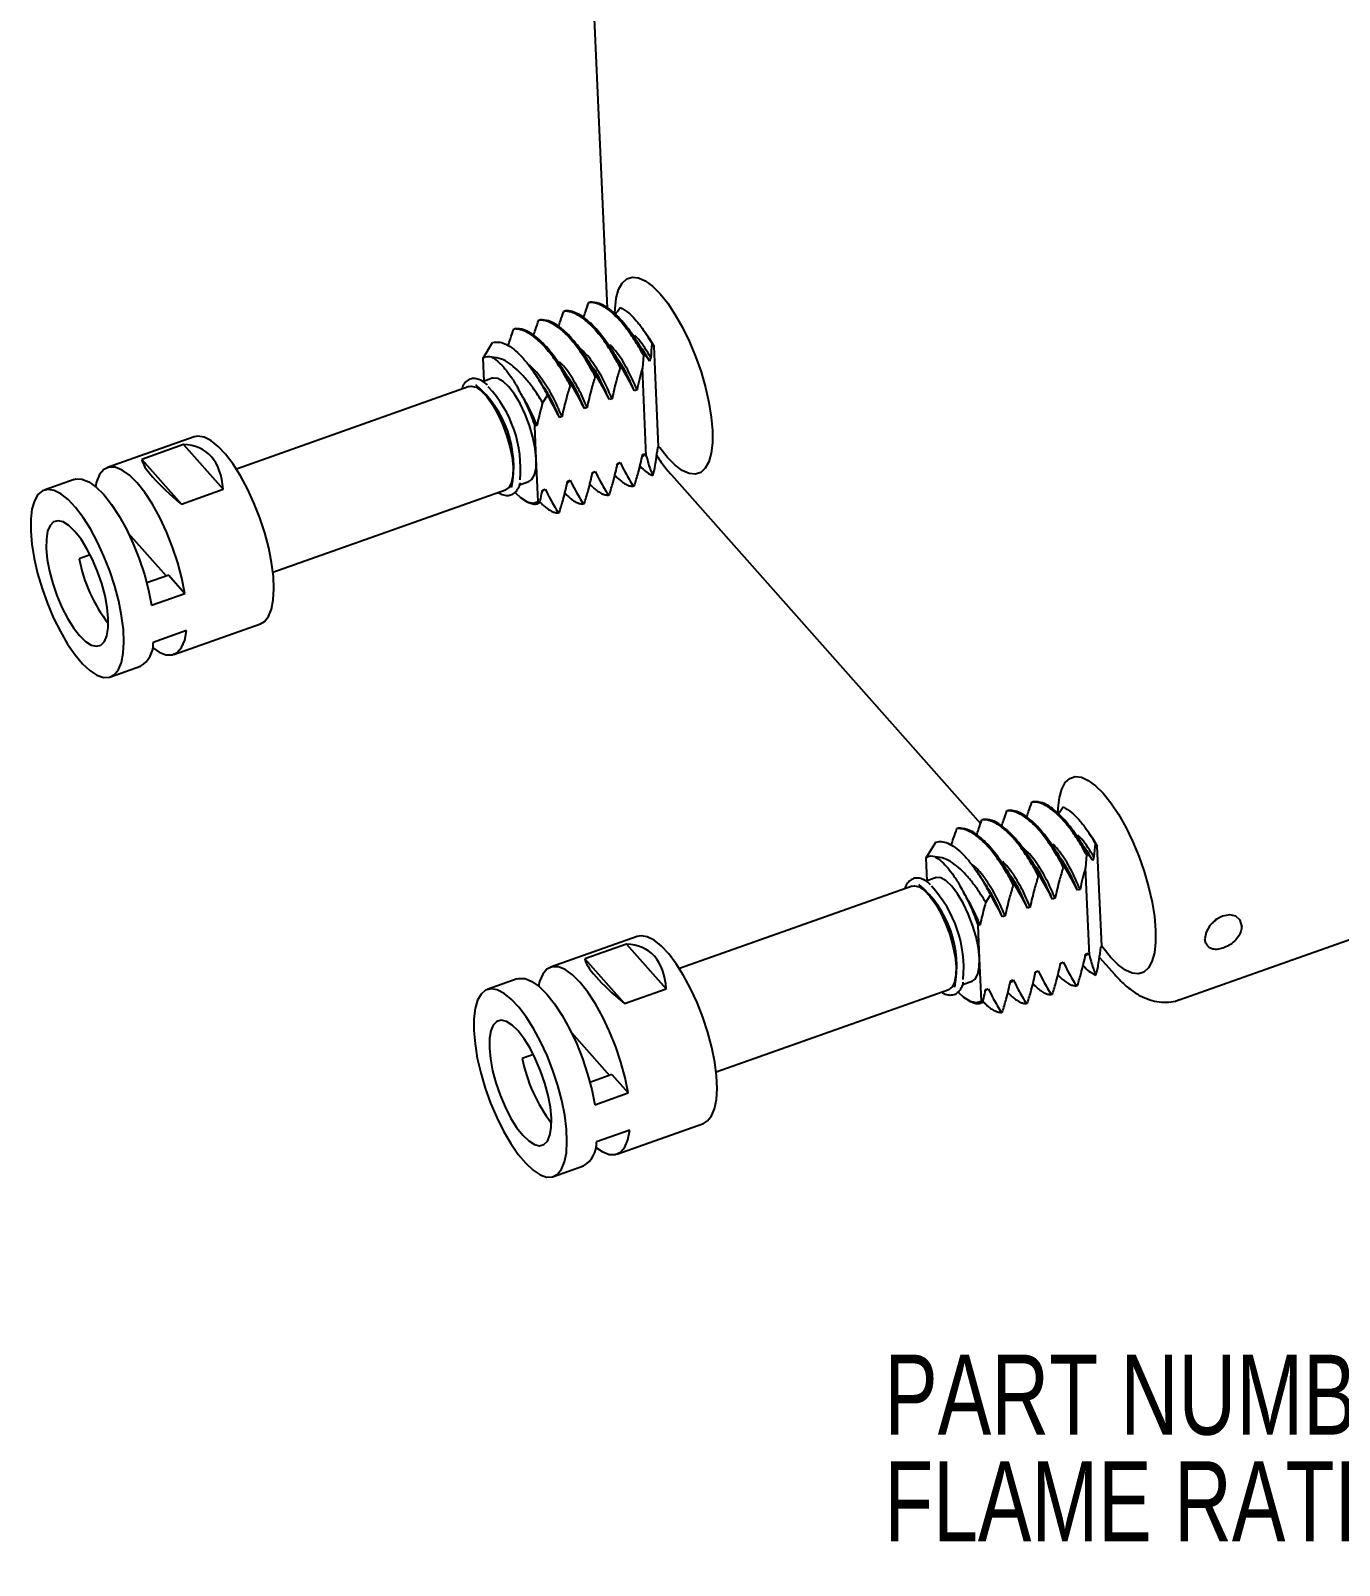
# Paper-space layout 'Layout1' of a CAD drawing. Extents: x 0.3 to 21.8, y 0.2 to 16.9.
# Drawn here: x 15.221 to 17.948, y 8.634 to 11.833 of the extents above; entities that cross this region are included whole.
import ezdxf

# ---------------------------------------------------------------- set-up
doc = ezdxf.new("R2010")
doc.units = 0
doc.header["$MEASUREMENT"] = 0
doc.linetypes.add('SLD-SOLID', pattern=[0])
doc.layers.get('0').update_dxf_attribs({"linetype": 'CONTINUOUS'})
doc.layers.add('SLD-0', color=7, linetype='SLD-SOLID')
doc.styles.add('SLDTEXTSTYLE1', font='TXT', dxfattribs={"width": 0.75})

# ---------------------------------------------------------------- blocks, each defined once
blk = doc.blocks.new('SW_NOTE_5')
at = {"layer": 'SLD-0', "color": 0, "char_height": 0.166667, "attachment_point": 1, "style": 'SLDTEXTSTYLE1'}
for s, insert in [('PART NUMBER: SK-12-02', (0, 0.2148)), ('FLAME RATING:  5VA per UL50/UL746C', (0, -0.0074))]:
    blk.add_mtext(s, dxfattribs=dict(at, insert=insert))

psp = doc.layouts.get("Layout1")

# ---------------------------------------------------------------- linework, layer by layer
at = {"color": 7, "linetype": 'SLD-SOLID'}
for p, q in [((16.3904, 11.965), (16.4221, 11.2547)), ((16.3836, 11.2664), (16.3863, 11.2673)), ((16.2794, 11.2295), (16.2821, 11.2304)), ((16.3315, 11.2479), (16.3342, 11.2489)), ((16.2273, 11.211), (16.23, 11.2119)), ((16.5085, 11.1931), (16.501, 11.2042)), ((16.1632, 11.1503), (16.1831, 11.1829)), ((16.5152, 11.181), (16.5199, 11.1746)), ((16.5292, 10.9657), (16.5199, 11.1746)), ((16.1654, 11.1023), (16.1632, 11.1503)), ((16.4973, 11.1566), (16.4953, 11.1296)), ((16.1826, 11.1084), (16.1627, 11.1013)), ((16.3995, 11.1132), (16.3969, 11.1123)), ((16.4516, 11.1317), (16.449, 11.1308)), ((16.5035, 10.9464), (16.4953, 11.1296)), ((16.134, 11.0912), (15.6491, 10.9193)), ((16.2973, 11.073), (16.2873, 11.0575)), ((16.3474, 11.0948), (16.3448, 11.0938)), ((16.4841, 11.0843), (16.4787, 11.0823)), ((16.3799, 11.0473), (16.3744, 11.0454)), ((16.432, 11.0658), (16.4265, 11.0639)), ((16.2757, 11.0104), (16.2713, 11.0088)), ((16.2743, 10.9404), (16.2713, 11.0088)), ((16.3278, 11.0289), (16.3223, 11.0269)), ((15.5611, 10.9862), (15.3805, 10.9222)), ((15.5389, 10.9701), (15.452, 10.9393)), ((15.5389, 10.9701), (15.6215, 10.877)), ((16.4956, 10.9493), (16.5011, 10.9512)), ((16.5011, 10.9512), (16.5035, 10.9464)), ((15.452, 10.9393), (15.5346, 10.8462)), ((16.2783, 10.8512), (16.2743, 10.9404)), ((16.3893, 10.9102), (16.3969, 10.9143)), ((16.3914, 10.9123), (16.3969, 10.9143)), ((16.4417, 10.9278), (16.449, 10.9327)), ((16.4435, 10.9308), (16.449, 10.9327)), ((16.5168, 10.9055), (16.521, 10.92)), ((15.311, 10.8976), (15.2485, 10.8754)), ((16.2393, 10.8862), (16.2589, 10.8932)), ((16.3393, 10.8939), (16.3448, 10.8958)), ((16.476, 10.8834), (16.4787, 10.8843)), ((16.5561, 10.9068), (17.2003, 10.1803)), ((15.5346, 10.8462), (15.6215, 10.877)), ((15.7254, 10.704), (16.2103, 10.8759)), ((16.2506, 10.8534), (16.2566, 10.85)), ((16.2783, 10.8512), (16.2811, 10.8489)), ((16.2854, 10.8723), (16.2927, 10.8773)), ((16.2872, 10.8754), (16.2927, 10.8773)), ((16.3718, 10.8464), (16.3744, 10.8474)), ((16.4239, 10.8649), (16.4266, 10.8658)), ((16.3197, 10.828), (16.3223, 10.8289)), ((15.424, 10.7857), (15.5032, 10.6963)), ((15.4288, 10.7803), (15.4269, 10.7796)), ((15.3446, 10.7403), (15.3214, 10.732)), ((15.5082, 10.6981), (15.4625, 10.6819)), ((15.5082, 10.6981), (15.542, 10.66)), ((15.4634, 10.6822), (15.4619, 10.6839)), ((15.4725, 10.6354), (15.542, 10.66)), ((15.5186, 10.5326), (15.6992, 10.5966)), ((15.5454, 10.5824), (15.476, 10.5577)), ((15.3866, 10.4858), (15.4491, 10.5079)), ((17.255, 10.2064), (17.2577, 10.2074)), ((17.3071, 10.2249), (17.3098, 10.2259)), ((17.2029, 10.188), (17.2056, 10.1889)), ((17.1508, 10.1695), (17.1534, 10.1704)), ((17.432, 10.1516), (17.4245, 10.1627)), ((17.0867, 10.1088), (17.1066, 10.1414)), ((17.4207, 10.1152), (17.4188, 10.0881)), ((17.4387, 10.1395), (17.4434, 10.1331)), ((17.4527, 9.9242), (17.4434, 10.1331)), ((17.0889, 10.0608), (17.0867, 10.1088)), ((17.3751, 10.0902), (17.3725, 10.0893)), ((17.427, 9.9049), (17.4188, 10.0881)), ((17.0575, 10.0497), (16.5726, 9.8778)), ((17.1061, 10.0669), (17.0862, 10.0598)), ((17.2709, 10.0533), (17.2682, 10.0523)), ((17.323, 10.0718), (17.3204, 10.0708)), ((17.2207, 10.0315), (17.2108, 10.016)), ((17.3555, 10.0243), (17.35, 10.0224)), ((17.4076, 10.0428), (17.4021, 10.0409)), ((17.2513, 9.9874), (17.2458, 9.9854)), ((17.3034, 10.0059), (17.2979, 10.0039)), ((17.1992, 9.9689), (17.1948, 9.9673)), ((17.1978, 9.8989), (17.1948, 9.9673)), ((17.6141, 9.8126), (18.0831, 9.9788)), ((16.4846, 9.9448), (16.304, 9.8807)), ((16.4624, 9.9286), (16.3755, 9.8978)), ((16.4624, 9.9286), (16.545, 9.8355)), ((16.3755, 9.8978), (16.4581, 9.8047)), ((17.2018, 9.8098), (17.1978, 9.8989)), ((17.3652, 9.8863), (17.3725, 9.8913)), ((17.367, 9.8893), (17.3725, 9.8913)), ((17.4191, 9.9078), (17.4246, 9.9097)), ((17.4246, 9.9097), (17.427, 9.9049)), ((17.4479, 9.9011), (17.4796, 9.8653)), ((16.2345, 9.8561), (16.1719, 9.8339)), ((17.3128, 9.8687), (17.3204, 9.8728)), ((17.3149, 9.8708), (17.3204, 9.8728)), ((17.4403, 9.8641), (17.4445, 9.8785)), ((16.4581, 9.8047), (16.545, 9.8355)), ((16.6489, 9.6626), (17.1338, 9.8344)), ((17.1627, 9.8447), (17.1824, 9.8517)), ((17.2089, 9.8308), (17.2161, 9.8358)), ((17.2107, 9.8339), (17.2161, 9.8358)), ((17.2628, 9.8524), (17.2683, 9.8543)), ((17.3474, 9.8234), (17.35, 9.8243)), ((17.3995, 9.8419), (17.4022, 9.8428)), ((17.1741, 9.8119), (17.1801, 9.8085)), ((17.2018, 9.8098), (17.2046, 9.8074)), ((17.2953, 9.8049), (17.2979, 9.8059)), ((17.2432, 9.7865), (17.2458, 9.7874)), ((16.3475, 9.7442), (16.4267, 9.6549)), ((16.3523, 9.7388), (16.3504, 9.7381)), ((16.2681, 9.6988), (16.2449, 9.6905)), ((16.3869, 9.6408), (16.3854, 9.6424)), ((16.4317, 9.6566), (16.386, 9.6404)), ((16.4317, 9.6566), (16.4655, 9.6185)), ((16.396, 9.5939), (16.4655, 9.6185)), ((16.4689, 9.5409), (16.3995, 9.5162)), ((16.4421, 9.4911), (16.6227, 9.5551)), ((16.3101, 9.4443), (16.3726, 9.4665))]:
    psp.add_line(p, q, dxfattribs=at)
at = {"color": 7, "linetype": 'SLD-SOLID', "flags": 128}
for points in [[(16.438, 11.2428), (16.4383, 11.2537), (16.4408, 11.2756), (16.4458, 11.2935), (16.4531, 11.307), (16.4626, 11.3157), (16.4739, 11.3194), (16.4869, 11.3181), (16.5012, 11.3117), (16.5164, 11.3005), (16.5322, 11.2847), (16.5482, 11.2647), (16.5639, 11.2409), (16.5791, 11.2141), (16.5933, 11.1847), (16.6062, 11.1536), (16.6175, 11.1216), (16.6269, 11.0893), (16.6341, 11.0577), (16.639, 11.0274), (16.6414, 10.9993), (16.6413, 10.974), (16.6388, 10.9521), (16.6338, 10.9343), (16.6265, 10.9208), (16.617, 10.9121), (16.6057, 10.9084), (16.5927, 10.9097), (16.5785, 10.916), (16.5633, 10.9272), (16.5475, 10.9431), (16.5315, 10.9631), (16.5292, 10.9662)], [(16.5085, 11.1931), (16.5135, 11.1854), (16.5199, 11.1746)], [(16.2743, 10.9404), (16.2721, 10.9619), (16.2673, 10.9854), (16.2602, 11.0097), (16.251, 11.0335), (16.2404, 11.0557), (16.2288, 11.0751), (16.2168, 11.0908), (16.2049, 11.102), (16.1939, 11.1081), (16.1842, 11.1089), (16.1826, 11.1084)], [(16.134, 11.0912), (16.1388, 11.092), (16.1486, 11.0896), (16.1595, 11.0822), (16.171, 11.0702), (16.1826, 11.0542), (16.1937, 11.0348), (16.2038, 11.0131), (16.2124, 10.99), (16.2191, 10.9665), (16.2236, 10.9439), (16.2257, 10.9231)], [(15.6992, 10.5966), (15.7076, 10.6015), (15.716, 10.6119), (15.7223, 10.6269), (15.7261, 10.6462), (15.7274, 10.6693), (15.7263, 10.6955), (15.7226, 10.7243), (15.7165, 10.7547), (15.7082, 10.7861), (15.6979, 10.8177), (15.6859, 10.8486), (15.6724, 10.8779), (15.6578, 10.9051), (15.6424, 10.9293), (15.6268, 10.9499), (15.6113, 10.9665), (15.5962, 10.9785), (15.582, 10.9856), (15.5691, 10.9877), (15.5611, 10.9862)], [(15.542, 10.66), (15.5357, 10.6914), (15.5271, 10.7239), (15.5163, 10.7564), (15.5036, 10.7882), (15.4895, 10.8182), (15.4743, 10.8458), (15.4584, 10.8701), (15.4422, 10.8904), (15.4263, 10.9063), (15.411, 10.9172), (15.3967, 10.9229), (15.3839, 10.9232), (15.373, 10.918), (15.3641, 10.9077), (15.3576, 10.8923), (15.3553, 10.8829)], [(16.2257, 10.9231), (16.2253, 10.9052), (16.2225, 10.8909), (16.2172, 10.8809), (16.2103, 10.8759)], [(16.2589, 10.8932), (16.2652, 10.8974), (16.2708, 10.9073), (16.2739, 10.9219), (16.2743, 10.9404)], [(15.311, 10.8976), (15.3145, 10.8985), (15.3273, 10.8982), (15.3415, 10.8926), (15.3568, 10.8816), (15.3728, 10.8658), (15.3889, 10.8454), (15.4048, 10.8212), (15.42, 10.7936), (15.4342, 10.7635), (15.4468, 10.7318), (15.4576, 10.6993), (15.4662, 10.6668), (15.4725, 10.6354)], [(15.2206, 10.7899), (15.223, 10.7624), (15.2279, 10.7327), (15.235, 10.7016), (15.2444, 10.6701), (15.2556, 10.6388), (15.2684, 10.6085), (15.2825, 10.5802), (15.2975, 10.5544), (15.3131, 10.5319), (15.3287, 10.5133), (15.3441, 10.499), (15.3587, 10.4894), (15.3723, 10.4847), (15.3845, 10.4851), (15.3949, 10.4906), (15.4034, 10.501), (15.4096, 10.5161), (15.4134, 10.5354), (15.4148, 10.5585), (15.4136, 10.5847), (15.4099, 10.6134), (15.4039, 10.6439), (15.3956, 10.6753), (15.3853, 10.7068), (15.3732, 10.7377), (15.3597, 10.7671), (15.3451, 10.7943), (15.3298, 10.8185), (15.3141, 10.8391), (15.2986, 10.8556), (15.2835, 10.8676), (15.2694, 10.8748), (15.2564, 10.8769), (15.2451, 10.8739), (15.2356, 10.866), (15.2283, 10.8532), (15.2232, 10.8359), (15.2206, 10.8147), (15.2206, 10.7899)], [(16.2307, 10.8695), (16.2411, 10.8599), (16.255, 10.8511), (16.2676, 10.8482), (16.2783, 10.8512)], [(15.2529, 10.7535), (15.2551, 10.7309), (15.2597, 10.7063), (15.2665, 10.6808), (15.2752, 10.6553), (15.2856, 10.6307), (15.2973, 10.6081), (15.3097, 10.5882), (15.3224, 10.5719), (15.3349, 10.5598), (15.3467, 10.5523), (15.3575, 10.5497), (15.3667, 10.5522), (15.374, 10.5596), (15.3791, 10.5716), (15.3819, 10.5879), (15.3822, 10.6077), (15.38, 10.6303), (15.3754, 10.6548), (15.3686, 10.6804), (15.3598, 10.7059), (15.3494, 10.7305), (15.3378, 10.7531), (15.3254, 10.773), (15.3127, 10.7893), (15.3001, 10.8014), (15.2883, 10.8089), (15.2776, 10.8115), (15.2684, 10.809), (15.2611, 10.8016), (15.2559, 10.7895), (15.2532, 10.7733), (15.2529, 10.7535)], [(15.4743, 10.5472), (15.4881, 10.5376), (15.5023, 10.5319), (15.5151, 10.5316), (15.5261, 10.5367), (15.535, 10.5471), (15.5415, 10.5625), (15.5454, 10.5824)], [(17.3614, 10.2013), (17.3618, 10.2123), (17.3643, 10.2341), (17.3693, 10.252), (17.3766, 10.2655), (17.3861, 10.2742), (17.3974, 10.2779), (17.4104, 10.2766), (17.4246, 10.2702), (17.4399, 10.259), (17.4557, 10.2432), (17.4717, 10.2232), (17.4874, 10.1994), (17.5026, 10.1726), (17.5168, 10.1432), (17.5297, 10.1122), (17.541, 10.0801), (17.5503, 10.0479), (17.5576, 10.0162), (17.5624, 9.986), (17.5649, 9.9578), (17.5648, 9.9325), (17.5623, 9.9107), (17.5573, 9.8928), (17.55, 9.8793), (17.5405, 9.8706), (17.5292, 9.8669), (17.5162, 9.8682), (17.502, 9.8745), (17.4867, 9.8858), (17.4709, 9.9016), (17.455, 9.9216), (17.4527, 9.9247)], [(17.432, 10.1516), (17.437, 10.1439), (17.4434, 10.1331)], [(17.0575, 10.0497), (17.0622, 10.0505), (17.0721, 10.0481), (17.083, 10.0407), (17.0945, 10.0287), (17.1061, 10.0127), (17.1172, 9.9933), (17.1272, 9.9716), (17.1358, 9.9485), (17.1426, 9.925), (17.1471, 9.9024), (17.1492, 9.8816)], [(17.1978, 9.8989), (17.1956, 9.9204), (17.1908, 9.9439), (17.1836, 9.9682), (17.1745, 9.992), (17.1639, 10.0142), (17.1523, 10.0337), (17.1402, 10.0494), (17.1284, 10.0605), (17.1174, 10.0666), (17.1077, 10.0674), (17.1061, 10.0669)], [(17.7443, 9.9667), (17.7408, 9.9787), (17.732, 9.9868), (17.7193, 9.9899), (17.7045, 9.9873), (17.69, 9.9795), (17.6779, 9.9677), (17.6702, 9.9537), (17.6678, 9.9396)], [(16.6227, 9.5551), (16.6311, 9.56), (16.6395, 9.5704), (16.6457, 9.5854), (16.6496, 9.6047), (16.6509, 9.6278), (16.6497, 9.6541), (16.6461, 9.6828), (16.64, 9.7132), (16.6317, 9.7447), (16.6214, 9.7762), (16.6094, 9.8071), (16.5958, 9.8365), (16.5812, 9.8636), (16.5659, 9.8878), (16.5503, 9.9084), (16.5348, 9.925), (16.5197, 9.937), (16.5055, 9.9441), (16.4926, 9.9462), (16.4846, 9.9448)], [(17.1824, 9.8517), (17.1887, 9.8559), (17.1943, 9.8658), (17.1974, 9.8804), (17.1978, 9.8989)], [(16.2345, 9.8561), (16.238, 9.857), (16.2507, 9.8568), (16.265, 9.8511), (16.2803, 9.8402), (16.2962, 9.8243), (16.3124, 9.804), (16.3283, 9.7797), (16.3435, 9.7521), (16.3577, 9.7221), (16.3703, 9.6903), (16.3811, 9.6578), (16.3897, 9.6253), (16.396, 9.5939)], [(16.4655, 9.6185), (16.4592, 9.65), (16.4505, 9.6824), (16.4398, 9.7149), (16.4271, 9.7467), (16.413, 9.7767), (16.3978, 9.8043), (16.3819, 9.8286), (16.3657, 9.8489), (16.3498, 9.8648), (16.3345, 9.8757), (16.3202, 9.8814), (16.3074, 9.8817), (16.2965, 9.8766), (16.2876, 9.8662), (16.2811, 9.8508), (16.2788, 9.8414)], [(17.1492, 9.8816), (17.1488, 9.8637), (17.1459, 9.8494), (17.1407, 9.8395), (17.1338, 9.8344)], [(16.144, 9.7485), (16.1465, 9.7209), (16.1513, 9.6912), (16.1585, 9.6602), (16.1679, 9.6286), (16.1791, 9.5973), (16.1919, 9.567), (16.206, 9.5387), (16.221, 9.5129), (16.2366, 9.4904), (16.2522, 9.4718), (16.2675, 9.4575), (16.2822, 9.4479), (16.2958, 9.4432), (16.308, 9.4436), (16.3184, 9.4491), (16.3269, 9.4595), (16.3331, 9.4746), (16.3369, 9.4939), (16.3382, 9.517), (16.3371, 9.5432), (16.3334, 9.5719), (16.3274, 9.6024), (16.3191, 9.6338), (16.3088, 9.6654), (16.2967, 9.6962), (16.2832, 9.7256), (16.2686, 9.7528), (16.2533, 9.777), (16.2376, 9.7976), (16.2221, 9.8141), (16.207, 9.8261), (16.1929, 9.8333), (16.1799, 9.8354), (16.1686, 9.8324), (16.1591, 9.8245), (16.1518, 9.8117), (16.1467, 9.7945), (16.1441, 9.7732), (16.144, 9.7485)], [(17.1542, 9.828), (17.1646, 9.8184), (17.1785, 9.8096), (17.1911, 9.8067), (17.2018, 9.8098)], [(16.1764, 9.712), (16.1786, 9.6894), (16.1831, 9.6649), (16.19, 9.6393), (16.1987, 9.6138), (16.2091, 9.5892), (16.2208, 9.5666), (16.2332, 9.5467), (16.2459, 9.5304), (16.2584, 9.5183), (16.2702, 9.5108), (16.281, 9.5082), (16.2902, 9.5107), (16.2975, 9.5181), (16.3026, 9.5301), (16.3054, 9.5464), (16.3056, 9.5662), (16.3035, 9.5888), (16.2989, 9.6133), (16.2921, 9.6389), (16.2833, 9.6644), (16.2729, 9.689), (16.2613, 9.7116), (16.2489, 9.7315), (16.2361, 9.7478), (16.2236, 9.7599), (16.2118, 9.7674), (16.2011, 9.77), (16.1919, 9.7675), (16.1846, 9.7601), (16.1794, 9.748), (16.1767, 9.7318), (16.1764, 9.712)], [(16.3978, 9.5057), (16.4116, 9.4961), (16.4258, 9.4904), (16.4386, 9.4901), (16.4496, 9.4952), (16.4585, 9.5056), (16.465, 9.521), (16.4689, 9.5409)]]:
    psp.add_lwpolyline(points, dxfattribs=at)
at = {"color": 7, "linetype": 'SLD-SOLID'}
for centre, radius, start, end in [((16.1746, 11.131), 0.0224, 71.0757, 120.3583), ((16.0038, 10.9243), 0.2233, 348.7186, 49.7583), ((15.9908, 10.9199), 0.2507, 354.6514, 42.9773), ((15.6435, 10.7962), 0.3285, 191.2637, 217.3186), ((15.4217, 10.5549), 0.0544, 300.3014, 3.0125), ((17.098, 10.0895), 0.0224, 71.0757, 120.3583), ((16.9272, 9.8828), 0.2233, 348.7186, 49.7583), ((16.9143, 9.8785), 0.2507, 354.6514, 42.9773), ((16.567, 9.7547), 0.3285, 191.2637, 217.3186), ((16.3452, 9.5134), 0.0544, 300.3014, 3.0125)]:
    psp.add_arc(centre, radius, start, end, dxfattribs=at)
for centre, major_axis, ratio, start_param, end_param in [((16.5474, 11.1165), (0.0584, 0.2266), 0.251642, 1.441045, 1.458134), ((15.4217, 10.7175), (0.1614, 0.2397), 0.493645, 5.716447, 6.596399), ((15.6649, 10.8037), (0.2116, -0.1425), 0.172102, 3.289586, 4.169537), ((17.4708, 10.0751), (0.0584, 0.2266), 0.251642, 1.441045, 1.458134), ((16.3452, 9.676), (0.1614, 0.2397), 0.493645, 5.716447, 6.596399), ((16.5884, 9.7623), (0.2116, -0.1425), 0.172102, 3.289586, 4.169537)]:
    psp.add_ellipse(centre, major_axis=major_axis, ratio=ratio, start_param=start_param, end_param=end_param, dxfattribs=at)
for points, knots in [([(16.3726, 11.234), (16.3739, 11.2381), (16.3775, 11.2489), (16.3813, 11.2597), (16.3836, 11.2664)], [0, 0, 0, 0, 0.382582, 1, 1, 1, 1]), ([(16.4973, 11.1566), (16.4942, 11.1622), (16.4881, 11.1734), (16.4785, 11.189), (16.4699, 11.2017), (16.4622, 11.2122), (16.4551, 11.2211), (16.4473, 11.2302), (16.4397, 11.2381), (16.4325, 11.2449), (16.4255, 11.2506), (16.4179, 11.2561), (16.409, 11.2612), (16.4003, 11.2647), (16.3915, 11.2667), (16.3864, 11.2665), (16.3836, 11.2664)], [0, 0, 0, 0, 0.083965, 0.167932, 0.2519, 0.304081, 0.362747, 0.427897, 0.49953, 0.55154, 0.610356, 0.675977, 0.748401, 0.842449, 0.915743, 1, 1, 1, 1]), ([(16.4984, 11.1605), (16.4927, 11.1704), (16.4814, 11.1903), (16.4596, 11.221), (16.4337, 11.2491), (16.407, 11.2663), (16.3925, 11.267), (16.3863, 11.2673)], [0, 0, 0, 0, 0.155362, 0.310484, 0.557514, 0.809008, 1, 1, 1, 1]), ([(16.3995, 11.1132), (16.3925, 11.1262), (16.3765, 11.1556), (16.3487, 11.1927), (16.3221, 11.2175), (16.2995, 11.2297), (16.2879, 11.2302), (16.2821, 11.2304)], [0, 0, 0, 0, 0.187467, 0.426584, 0.661654, 0.830978, 1, 1, 1, 1]), ([(16.3208, 11.2166), (16.322, 11.2204), (16.3255, 11.2308), (16.3292, 11.2413), (16.3315, 11.2479)], [0, 0, 0, 0, 0.362205, 1, 1, 1, 1]), ([(16.449, 11.1308), (16.448, 11.1328), (16.4451, 11.1384), (16.4393, 11.149), (16.4307, 11.1638), (16.4182, 11.183), (16.4039, 11.202), (16.3914, 11.2159), (16.3822, 11.2247), (16.375, 11.2309), (16.3671, 11.2368), (16.3578, 11.2423), (16.3485, 11.2462), (16.3404, 11.2479), (16.3351, 11.2482), (16.3325, 11.248), (16.3315, 11.2479)], [0, 0, 0, 0, 0.028112, 0.079436, 0.153963, 0.251678, 0.388833, 0.499906, 0.552206, 0.611042, 0.676415, 0.748322, 0.846043, 0.920572, 0.971895, 1, 1, 1, 1]), ([(16.4516, 11.1317), (16.4507, 11.1335), (16.4411, 11.1522), (16.4211, 11.1852), (16.3912, 11.2217), (16.3619, 11.2446), (16.3434, 11.2496), (16.3348, 11.2489), (16.3342, 11.2489)], [0, 0, 0, 0, 0.025219, 0.265807, 0.5028, 0.739997, 0.980543, 1, 1, 1, 1]), ([(16.4389, 11.2414), (16.4403, 11.2436), (16.4435, 11.2486), (16.447, 11.2535), (16.4489, 11.2563)], [0, 0, 0, 0, 0.437405, 1, 1, 1, 1]), ([(16.4489, 11.2563), (16.4546, 11.2529), (16.4647, 11.247), (16.4802, 11.2316), (16.497, 11.2113), (16.5084, 11.1923), (16.5152, 11.181)], [0, 0, 0, 0, 0.265283, 0.473477, 0.687869, 1, 1, 1, 1]), ([(16.2155, 11.1765), (16.2171, 11.1813), (16.2209, 11.1928), (16.225, 11.2043), (16.2273, 11.211)], [0, 0, 0, 0, 0.419852, 1, 1, 1, 1]), ([(16.3448, 11.0938), (16.3437, 11.0958), (16.3409, 11.1014), (16.3351, 11.112), (16.3264, 11.1269), (16.314, 11.146), (16.2997, 11.1651), (16.2872, 11.179), (16.278, 11.1878), (16.2708, 11.194), (16.2628, 11.1998), (16.2535, 11.2054), (16.2442, 11.2092), (16.2362, 11.211), (16.2309, 11.2113), (16.2282, 11.2111), (16.2273, 11.211)], [0, 0, 0, 0, 0.0281116, 0.0794363, 0.1539634, 0.2516776, 0.3888329, 0.4999058, 0.5522056, 0.6110423, 0.6764149, 0.7483224, 0.8460428, 0.9205719, 0.9718945, 1, 1, 1, 1]), ([(16.3474, 11.0948), (16.3409, 11.1069), (16.3278, 11.131), (16.3037, 11.1652), (16.2766, 11.1943), (16.2503, 11.211), (16.236, 11.2116), (16.23, 11.2119)], [0, 0, 0, 0, 0.174803, 0.349793, 0.584727, 0.824091, 1, 1, 1, 1]), ([(16.2684, 11.1971), (16.2697, 11.2012), (16.2733, 11.212), (16.2771, 11.2228), (16.2794, 11.2295)], [0, 0, 0, 0, 0.38125, 1, 1, 1, 1]), ([(16.3969, 11.1123), (16.3958, 11.1143), (16.393, 11.1199), (16.3872, 11.1305), (16.3785, 11.1453), (16.3661, 11.1645), (16.3518, 11.1836), (16.3393, 11.1974), (16.3301, 11.2063), (16.3229, 11.2125), (16.3149, 11.2183), (16.3056, 11.2238), (16.2963, 11.2277), (16.2883, 11.2294), (16.283, 11.2297), (16.2803, 11.2295), (16.2794, 11.2295)], [0, 0, 0, 0, 0.0281116, 0.0794363, 0.1539634, 0.2516776, 0.3888329, 0.4999058, 0.5522056, 0.6110423, 0.6764149, 0.7483224, 0.8460428, 0.9205719, 0.9718945, 1, 1, 1, 1]), ([(16.1831, 11.1829), (16.188, 11.1836), (16.1969, 11.185), (16.2121, 11.1794), (16.2271, 11.1697), (16.2427, 11.1552), (16.2584, 11.1367), (16.2742, 11.1143), (16.2872, 11.0926), (16.2946, 11.0781), (16.2973, 11.073)], [0, 0, 0, 0, 0.155785, 0.281702, 0.411261, 0.53733, 0.666943, 0.795094, 0.926882, 1, 1, 1, 1]), ([(16.432, 11.0658), (16.427, 11.0775), (16.417, 11.1011), (16.3974, 11.1341), (16.3781, 11.1603), (16.3657, 11.1704), (16.3607, 11.1744)], [0, 0, 0, 0, 0.2563814, 0.5183437, 0.8056495, 1, 1, 1, 1]), ([(16.4433, 11.1506), (16.4431, 11.1509), (16.4425, 11.1516), (16.4388, 11.157), (16.4325, 11.1662), (16.4267, 11.1749), (16.4235, 11.1797)], [0, 0, 0, 0, 0.200605, 0.421975, 0.682197, 1, 1, 1, 1]), ([(16.4841, 11.0843), (16.4777, 11.0989), (16.4656, 11.1266), (16.4454, 11.1592), (16.4329, 11.173), (16.4279, 11.1785)], [0, 0, 0, 0, 0.401979, 0.761573, 1, 1, 1, 1]), ([(16.4896, 11.1775), (16.4871, 11.1812), (16.4819, 11.1889), (16.4784, 11.194), (16.4766, 11.1966)], [0, 0, 0, 0, 0.480932, 1, 1, 1, 1]), ([(16.5127, 11.152), (16.5045, 11.1656), (16.4936, 11.1836), (16.4822, 11.1948), (16.4795, 11.1975)], [0, 0, 0, 0, 0.759038, 1, 1, 1, 1]), ([(16.5104, 11.1443), (16.5059, 11.1522), (16.4992, 11.1641), (16.4919, 11.1738), (16.4895, 11.177)], [0, 0, 0, 0, 0.668896, 1, 1, 1, 1]), ([(16.5152, 11.181), (16.5152, 11.1807), (16.5143, 11.171), (16.5135, 11.1614), (16.5127, 11.152)], [0, 0, 0, 0, 0.029856, 1, 1, 1, 1]), ([(16.1818, 11.1522), (16.1827, 11.1517), (16.1873, 11.1491), (16.1962, 11.1422), (16.2086, 11.1292), (16.2213, 11.1125), (16.2323, 11.0948), (16.2388, 11.0821), (16.2414, 11.077)], [0, 0, 0, 0, 0.043941, 0.245099, 0.452121, 0.652824, 0.860296, 1, 1, 1, 1]), ([(16.2873, 11.0575), (16.2808, 11.068), (16.2693, 11.0866), (16.2512, 11.1093), (16.2346, 11.1266), (16.218, 11.1402), (16.1999, 11.1505), (16.1884, 11.1516), (16.1818, 11.1522)], [0, 0, 0, 0, 0.19381, 0.342495, 0.495524, 0.643696, 0.796587, 1, 1, 1, 1]), ([(16.3278, 11.0289), (16.3213, 11.0439), (16.309, 11.0722), (16.2862, 11.107), (16.2693, 11.1285), (16.2603, 11.1347), (16.2586, 11.1359)], [0, 0, 0, 0, 0.338977, 0.635979, 0.92824, 1, 1, 1, 1]), ([(16.3391, 11.1136), (16.3388, 11.114), (16.3383, 11.1146), (16.3345, 11.12), (16.3283, 11.1293), (16.3225, 11.138), (16.3192, 11.1427)], [0, 0, 0, 0, 0.200605, 0.421975, 0.682197, 1, 1, 1, 1]), ([(16.3799, 11.0473), (16.3773, 11.0537), (16.3693, 11.073), (16.353, 11.1036), (16.3356, 11.1299), (16.3254, 11.1399), (16.3227, 11.1426)], [0, 0, 0, 0, 0.170477, 0.51912, 0.872472, 1, 1, 1, 1]), ([(16.3912, 11.1321), (16.3909, 11.1324), (16.3904, 11.1331), (16.3867, 11.1385), (16.3804, 11.1478), (16.3746, 11.1564), (16.3713, 11.1612)], [0, 0, 0, 0, 0.2006047, 0.4219749, 0.6821973, 1, 1, 1, 1]), ([(16.4787, 11.0823), (16.4723, 11.0972), (16.4619, 11.1218), (16.4485, 11.1419), (16.4432, 11.1497)], [0, 0, 0, 0, 0.608082, 1, 1, 1, 1]), ([(16.5104, 11.1443), (16.5094, 11.1457), (16.5072, 11.1486), (16.5032, 11.154), (16.5002, 11.1579), (16.4984, 11.1605)], [0, 0, 0, 0, 0.265832, 0.531664, 1, 1, 1, 1]), ([(16.5127, 11.152), (16.5124, 11.1511), (16.5119, 11.1494), (16.5112, 11.1468), (16.5107, 11.1451), (16.5104, 11.1443)], [0, 0, 0, 0, 0.348427, 0.674187, 1, 1, 1, 1]), ([(16.1723, 11.094), (16.1706, 11.0957), (16.1647, 11.1014), (16.1554, 11.1062), (16.1443, 11.1087), (16.1339, 11.1065), (16.1258, 11.0999), (16.1209, 11.0929), (16.1195, 11.0873), (16.1191, 11.0859)], [0, 0, 0, 0, 0.0836762, 0.2853384, 0.4519356, 0.6091687, 0.7743275, 0.9410591, 1, 1, 1, 1]), ([(16.2869, 11.0952), (16.2868, 11.0954), (16.2864, 11.0959), (16.2829, 11.1009), (16.277, 11.1097), (16.2715, 11.1178), (16.2684, 11.1224)], [0, 0, 0, 0, 0.194747, 0.416733, 0.678398, 1, 1, 1, 1]), ([(16.3744, 11.0454), (16.3718, 11.0517), (16.3638, 11.0709), (16.3518, 11.0949), (16.3418, 11.1087), (16.3391, 11.1125)], [0, 0, 0, 0, 0.2625, 0.799343, 1, 1, 1, 1]), ([(16.3969, 11.1123), (16.3942, 11.1034), (16.3896, 11.0881), (16.3839, 11.0664), (16.3813, 11.0537), (16.3799, 11.0473)], [0, 0, 0, 0, 0.409698, 0.704641, 1, 1, 1, 1]), ([(16.4265, 11.0639), (16.4215, 11.0754), (16.4114, 11.0987), (16.3988, 11.122), (16.3918, 11.1311), (16.3916, 11.1314)], [0, 0, 0, 0, 0.485241, 0.981044, 1, 1, 1, 1]), ([(16.4265, 11.0639), (16.4232, 11.0706), (16.4172, 11.0824), (16.4081, 11.0988), (16.4024, 11.1084), (16.3995, 11.1132)], [0, 0, 0, 0, 0.400591, 0.700255, 1, 1, 1, 1]), ([(16.449, 11.1308), (16.4463, 11.1219), (16.4418, 11.1066), (16.4361, 11.0849), (16.4334, 11.0722), (16.432, 11.0658)], [0, 0, 0, 0, 0.409698, 0.704641, 1, 1, 1, 1]), ([(16.4787, 11.0823), (16.4753, 11.0891), (16.4694, 11.1009), (16.4602, 11.1172), (16.4545, 11.1269), (16.4516, 11.1317)], [0, 0, 0, 0, 0.4005913, 0.700255, 1, 1, 1, 1]), ([(16.4953, 11.1296), (16.4932, 11.122), (16.4889, 11.1069), (16.4857, 11.0918), (16.4841, 11.0843)], [0, 0, 0, 0, 0.4995695, 1, 1, 1, 1]), ([(16.2757, 11.0104), (16.2707, 11.0222), (16.2607, 11.0459), (16.2479, 11.0666), (16.2414, 11.077)], [0, 0, 0, 0, 0.4946112, 1, 1, 1, 1]), ([(16.2414, 11.077), (16.2433, 11.0737), (16.2486, 11.064), (16.2594, 11.0418), (16.2667, 11.0215), (16.2713, 11.0088)], [0, 0, 0, 0, 0.16258, 0.473734, 1, 1, 1, 1]), ([(16.3223, 11.0269), (16.3158, 11.0422), (16.3054, 11.0667), (16.292, 11.0867), (16.2869, 11.0943)], [0, 0, 0, 0, 0.621219, 1, 1, 1, 1]), ([(16.3223, 11.0269), (16.3189, 11.0337), (16.313, 11.0455), (16.3045, 11.0607), (16.2994, 11.0693), (16.2973, 11.073)], [0, 0, 0, 0, 0.430077, 0.751797, 1, 1, 1, 1]), ([(16.3448, 11.0938), (16.3421, 11.0849), (16.3375, 11.0696), (16.3318, 11.048), (16.3291, 11.0352), (16.3278, 11.0289)], [0, 0, 0, 0, 0.409698, 0.704641, 1, 1, 1, 1]), ([(16.3744, 11.0454), (16.371, 11.0521), (16.3651, 11.0639), (16.356, 11.0803), (16.3503, 11.0899), (16.3474, 11.0948)], [0, 0, 0, 0, 0.400591, 0.700255, 1, 1, 1, 1]), ([(16.2873, 11.0575), (16.2865, 11.0546), (16.2839, 11.0452), (16.2797, 11.0295), (16.277, 11.0168), (16.2757, 11.0104)], [0, 0, 0, 0, 0.1865969, 0.5930121, 1, 1, 1, 1]), ([(16.4787, 10.8843), (16.4813, 10.8932), (16.4859, 10.9085), (16.4916, 10.9302), (16.4943, 10.9429), (16.4956, 10.9493)], [0, 0, 0, 0, 0.409698, 0.704641, 1, 1, 1, 1]), ([(16.4937, 10.9466), (16.4948, 10.9466), (16.4978, 10.9465), (16.4998, 10.9494), (16.5011, 10.9512)], [0, 0, 0, 0, 0.352172, 1, 1, 1, 1]), ([(16.5035, 10.9464), (16.5049, 10.9409), (16.5078, 10.9304), (16.5123, 10.917), (16.5154, 10.9092), (16.5168, 10.9055)], [0, 0, 0, 0, 0.362968, 0.704708, 1, 1, 1, 1]), ([(16.521, 10.92), (16.5211, 10.9209), (16.522, 10.927), (16.5242, 10.9415), (16.5263, 10.9552), (16.5275, 10.9637)], [0, 0, 0, 0, 0.061663, 0.417412, 1, 1, 1, 1]), ([(16.5251, 10.9476), (16.5258, 10.9465), (16.5325, 10.9359), (16.5428, 10.9223), (16.5527, 10.9108), (16.5561, 10.9068)], [0, 0, 0, 0, 0.0714813, 0.680233, 1, 1, 1, 1]), ([(16.5275, 10.9637), (16.5277, 10.9639), (16.528, 10.9642), (16.5284, 10.9647), (16.5288, 10.9652), (16.5291, 10.9655), (16.5292, 10.9657)], [0, 0, 0, 0, 0.262517, 0.525035, 0.762514, 1, 1, 1, 1]), ([(16.3744, 10.8474), (16.3771, 10.8563), (16.3817, 10.8716), (16.3874, 10.8932), (16.3901, 10.906), (16.3914, 10.9123)], [0, 0, 0, 0, 0.409698, 0.704641, 1, 1, 1, 1]), ([(16.3969, 10.9143), (16.4003, 10.9075), (16.4062, 10.8957), (16.4154, 10.8794), (16.4211, 10.8697), (16.4239, 10.8649)], [0, 0, 0, 0, 0.400591, 0.700255, 1, 1, 1, 1]), ([(16.4266, 10.8658), (16.4292, 10.8747), (16.4338, 10.89), (16.4395, 10.9117), (16.4422, 10.9244), (16.4435, 10.9308)], [0, 0, 0, 0, 0.409698, 0.704641, 1, 1, 1, 1]), ([(16.449, 10.9327), (16.4524, 10.926), (16.4583, 10.9142), (16.4675, 10.8978), (16.4732, 10.8882), (16.476, 10.8834)], [0, 0, 0, 0, 0.400591, 0.700255, 1, 1, 1, 1]), ([(16.4902, 10.9256), (16.4914, 10.9244), (16.4966, 10.9184), (16.5057, 10.9112), (16.513, 10.9074), (16.5168, 10.9055)], [0, 0, 0, 0, 0.1196752, 0.5550848, 1, 1, 1, 1]), ([(16.1953, 10.8706), (16.196, 10.87), (16.2004, 10.8667), (16.2082, 10.8642), (16.2191, 10.8637), (16.2288, 10.8683), (16.2358, 10.8769), (16.2396, 10.8844), (16.2405, 10.89), (16.2406, 10.8908)], [0, 0, 0, 0, 0.038752, 0.233195, 0.408309, 0.595662, 0.775218, 0.967209, 1, 1, 1, 1]), ([(16.3223, 10.8289), (16.325, 10.8378), (16.3296, 10.8531), (16.3353, 10.8748), (16.3379, 10.8875), (16.3393, 10.8939)], [0, 0, 0, 0, 0.409698, 0.704641, 1, 1, 1, 1]), ([(16.3374, 10.8912), (16.3386, 10.8912), (16.3416, 10.8912), (16.3436, 10.894), (16.3448, 10.8958)], [0, 0, 0, 0, 0.385975, 1, 1, 1, 1]), ([(16.3448, 10.8958), (16.3482, 10.8891), (16.3541, 10.8773), (16.3632, 10.8609), (16.3689, 10.8512), (16.3718, 10.8464)], [0, 0, 0, 0, 0.400591, 0.700255, 1, 1, 1, 1]), ([(16.3858, 10.8879), (16.3866, 10.8869), (16.3897, 10.8835), (16.3951, 10.8785), (16.4028, 10.8723), (16.4104, 10.8678), (16.4169, 10.8656), (16.4211, 10.8649), (16.4232, 10.8649), (16.4239, 10.8649)], [0, 0, 0, 0, 0.058358, 0.216621, 0.390704, 0.627279, 0.80771, 0.931958, 1, 1, 1, 1]), ([(16.4379, 10.9063), (16.4387, 10.9054), (16.4418, 10.902), (16.4472, 10.897), (16.4549, 10.8908), (16.4625, 10.8863), (16.469, 10.884), (16.4732, 10.8834), (16.4753, 10.8834), (16.476, 10.8834)], [0, 0, 0, 0, 0.058358, 0.216621, 0.390704, 0.627279, 0.80771, 0.931958, 1, 1, 1, 1]), ([(16.2811, 10.8489), (16.2787, 10.8476), (16.2739, 10.845), (16.2657, 10.8455), (16.2595, 10.8487), (16.2567, 10.8502)], [0, 0, 0, 0, 0.347295, 0.703023, 1, 1, 1, 1]), ([(16.281, 10.8515), (16.282, 10.8504), (16.2853, 10.8468), (16.2909, 10.8415), (16.2985, 10.8353), (16.3061, 10.8309), (16.3126, 10.8286), (16.3169, 10.8279), (16.319, 10.8279), (16.3197, 10.828)], [0, 0, 0, 0, 0.070316, 0.226569, 0.398442, 0.632012, 0.810152, 0.932822, 1, 1, 1, 1]), ([(16.2811, 10.8489), (16.2819, 10.8518), (16.2841, 10.8607), (16.286, 10.8695), (16.2872, 10.8754)], [0, 0, 0, 0, 0.335918, 1, 1, 1, 1]), ([(16.2927, 10.8773), (16.296, 10.8706), (16.302, 10.8588), (16.3111, 10.8424), (16.3168, 10.8328), (16.3197, 10.828)], [0, 0, 0, 0, 0.400591, 0.700255, 1, 1, 1, 1]), ([(16.3337, 10.8694), (16.3345, 10.8685), (16.3376, 10.8651), (16.343, 10.86), (16.3507, 10.8538), (16.3582, 10.8494), (16.3648, 10.8471), (16.369, 10.8464), (16.3711, 10.8464), (16.3718, 10.8464)], [0, 0, 0, 0, 0.058358, 0.216621, 0.390704, 0.627279, 0.80771, 0.931958, 1, 1, 1, 1]), ([(17.2443, 10.1751), (17.2455, 10.1789), (17.249, 10.1893), (17.2527, 10.1998), (17.255, 10.2064)], [0, 0, 0, 0, 0.362205, 1, 1, 1, 1]), ([(17.3725, 10.0893), (17.3714, 10.0913), (17.3686, 10.0969), (17.3628, 10.1075), (17.3541, 10.1223), (17.3417, 10.1415), (17.3274, 10.1605), (17.3149, 10.1744), (17.3057, 10.1833), (17.2985, 10.1894), (17.2905, 10.1953), (17.2812, 10.2008), (17.2719, 10.2047), (17.2639, 10.2064), (17.2586, 10.2067), (17.2559, 10.2065), (17.255, 10.2064)], [0, 0, 0, 0, 0.028112, 0.079436, 0.153963, 0.251678, 0.388833, 0.499906, 0.552206, 0.611042, 0.676415, 0.748322, 0.846043, 0.920572, 0.971895, 1, 1, 1, 1]), ([(17.3751, 10.0902), (17.3742, 10.092), (17.3646, 10.1107), (17.3446, 10.1437), (17.3146, 10.1802), (17.2854, 10.2031), (17.2668, 10.2082), (17.2583, 10.2074), (17.2577, 10.2074)], [0, 0, 0, 0, 0.025219, 0.265807, 0.5028, 0.739997, 0.980543, 1, 1, 1, 1]), ([(17.296, 10.1925), (17.2974, 10.1967), (17.301, 10.2075), (17.3048, 10.2183), (17.3071, 10.2249)], [0, 0, 0, 0, 0.382582, 1, 1, 1, 1]), ([(17.4207, 10.1152), (17.4177, 10.1207), (17.4116, 10.1319), (17.402, 10.1475), (17.3934, 10.1602), (17.3857, 10.1707), (17.3786, 10.1796), (17.3708, 10.1887), (17.3632, 10.1966), (17.356, 10.2034), (17.349, 10.2091), (17.3414, 10.2146), (17.3325, 10.2197), (17.3237, 10.2232), (17.315, 10.2252), (17.3099, 10.225), (17.3071, 10.2249)], [0, 0, 0, 0, 0.083965, 0.167932, 0.2519, 0.304081, 0.362747, 0.427897, 0.49953, 0.55154, 0.610356, 0.675977, 0.748401, 0.842449, 0.915743, 1, 1, 1, 1]), ([(17.4219, 10.119), (17.4162, 10.1289), (17.4049, 10.1488), (17.3831, 10.1795), (17.3571, 10.2076), (17.3305, 10.2248), (17.316, 10.2255), (17.3098, 10.2259)], [0, 0, 0, 0, 0.155362, 0.310484, 0.557514, 0.809008, 1, 1, 1, 1]), ([(17.3624, 10.1999), (17.3638, 10.2021), (17.367, 10.2072), (17.3704, 10.212), (17.3724, 10.2148)], [0, 0, 0, 0, 0.437405, 1, 1, 1, 1]), ([(17.3724, 10.2148), (17.3781, 10.2114), (17.3882, 10.2055), (17.4037, 10.1901), (17.4205, 10.1698), (17.4319, 10.1508), (17.4387, 10.1395)], [0, 0, 0, 0, 0.265283, 0.473477, 0.687869, 1, 1, 1, 1]), ([(17.1918, 10.1557), (17.1932, 10.1598), (17.1968, 10.1705), (17.2006, 10.1813), (17.2029, 10.188)], [0, 0, 0, 0, 0.38125, 1, 1, 1, 1]), ([(17.3204, 10.0708), (17.3193, 10.0728), (17.3164, 10.0784), (17.3107, 10.089), (17.302, 10.1038), (17.2896, 10.123), (17.2753, 10.1421), (17.2628, 10.156), (17.2536, 10.1648), (17.2464, 10.171), (17.2384, 10.1768), (17.2291, 10.1824), (17.2198, 10.1862), (17.2118, 10.188), (17.2065, 10.1882), (17.2038, 10.188), (17.2029, 10.188)], [0, 0, 0, 0, 0.028112, 0.079436, 0.153963, 0.251678, 0.388833, 0.499906, 0.552206, 0.611042, 0.676415, 0.748322, 0.846043, 0.920572, 0.971895, 1, 1, 1, 1]), ([(17.323, 10.0718), (17.316, 10.0847), (17.3, 10.1141), (17.2722, 10.1512), (17.2456, 10.176), (17.2229, 10.1882), (17.2113, 10.1887), (17.2056, 10.1889)], [0, 0, 0, 0, 0.187467, 0.426584, 0.661654, 0.830978, 1, 1, 1, 1]), ([(17.1066, 10.1414), (17.1115, 10.1422), (17.1204, 10.1436), (17.1356, 10.1379), (17.1505, 10.1283), (17.1662, 10.1137), (17.1819, 10.0952), (17.1977, 10.0728), (17.2107, 10.0511), (17.2181, 10.0367), (17.2207, 10.0315)], [0, 0, 0, 0, 0.155785, 0.281702, 0.411261, 0.53733, 0.666943, 0.795094, 0.926882, 1, 1, 1, 1]), ([(17.139, 10.135), (17.1406, 10.1399), (17.1444, 10.1513), (17.1484, 10.1628), (17.1508, 10.1695)], [0, 0, 0, 0, 0.419852, 1, 1, 1, 1]), ([(17.2682, 10.0523), (17.2672, 10.0543), (17.2643, 10.0599), (17.2586, 10.0705), (17.2499, 10.0854), (17.2375, 10.1045), (17.2232, 10.1236), (17.2107, 10.1375), (17.2015, 10.1463), (17.1942, 10.1525), (17.1863, 10.1583), (17.177, 10.1639), (17.1677, 10.1678), (17.1597, 10.1695), (17.1543, 10.1698), (17.1517, 10.1696), (17.1508, 10.1695)], [0, 0, 0, 0, 0.028112, 0.079436, 0.153963, 0.251678, 0.388833, 0.499906, 0.552206, 0.611042, 0.676415, 0.748322, 0.846043, 0.920572, 0.971895, 1, 1, 1, 1]), ([(17.2709, 10.0533), (17.2644, 10.0654), (17.2513, 10.0896), (17.2272, 10.1237), (17.2001, 10.1528), (17.1738, 10.1695), (17.1595, 10.1702), (17.1534, 10.1704)], [0, 0, 0, 0, 0.174803, 0.349793, 0.584727, 0.824091, 1, 1, 1, 1]), ([(17.413, 10.136), (17.4105, 10.1397), (17.4053, 10.1474), (17.4019, 10.1525), (17.4001, 10.1551)], [0, 0, 0, 0, 0.480932, 1, 1, 1, 1]), ([(17.4362, 10.1105), (17.4279, 10.1241), (17.4171, 10.1421), (17.4057, 10.1533), (17.403, 10.156)], [0, 0, 0, 0, 0.759038, 1, 1, 1, 1]), ([(17.1053, 10.1107), (17.1061, 10.1102), (17.1108, 10.1076), (17.1197, 10.1007), (17.1321, 10.0877), (17.1447, 10.071), (17.1558, 10.0533), (17.1623, 10.0406), (17.1649, 10.0355)], [0, 0, 0, 0, 0.043941, 0.245099, 0.452121, 0.652824, 0.860296, 1, 1, 1, 1]), ([(17.2108, 10.016), (17.2043, 10.0265), (17.1928, 10.0451), (17.1747, 10.0678), (17.1581, 10.0852), (17.1415, 10.0987), (17.1234, 10.1091), (17.1119, 10.1101), (17.1053, 10.1107)], [0, 0, 0, 0, 0.19381, 0.342495, 0.495524, 0.643696, 0.796587, 1, 1, 1, 1]), ([(17.3555, 10.0243), (17.3505, 10.036), (17.3405, 10.0596), (17.3209, 10.0926), (17.3015, 10.1188), (17.2892, 10.1289), (17.2842, 10.1329)], [0, 0, 0, 0, 0.2563814, 0.5183437, 0.8056495, 1, 1, 1, 1]), ([(17.3147, 10.0906), (17.3144, 10.0909), (17.3139, 10.0916), (17.3101, 10.097), (17.3039, 10.1063), (17.2981, 10.1149), (17.2948, 10.1197)], [0, 0, 0, 0, 0.200605, 0.421975, 0.682197, 1, 1, 1, 1]), ([(17.3668, 10.1091), (17.3665, 10.1094), (17.366, 10.1101), (17.3623, 10.1155), (17.356, 10.1248), (17.3502, 10.1334), (17.3469, 10.1382)], [0, 0, 0, 0, 0.200605, 0.421975, 0.682197, 1, 1, 1, 1]), ([(17.4076, 10.0428), (17.4012, 10.0574), (17.3891, 10.0851), (17.3689, 10.1177), (17.3564, 10.1315), (17.3514, 10.137)], [0, 0, 0, 0, 0.401979, 0.761573, 1, 1, 1, 1]), ([(17.4339, 10.1028), (17.4294, 10.1107), (17.4227, 10.1226), (17.4154, 10.1323), (17.413, 10.1355)], [0, 0, 0, 0, 0.668896, 1, 1, 1, 1]), ([(17.4339, 10.1028), (17.4329, 10.1042), (17.4307, 10.1071), (17.4267, 10.1125), (17.4237, 10.1164), (17.4219, 10.119)], [0, 0, 0, 0, 0.265832, 0.531664, 1, 1, 1, 1]), ([(17.4362, 10.1105), (17.4359, 10.1096), (17.4354, 10.1079), (17.4347, 10.1053), (17.4342, 10.1036), (17.4339, 10.1028)], [0, 0, 0, 0, 0.348427, 0.674187, 1, 1, 1, 1]), ([(17.4387, 10.1395), (17.4387, 10.1392), (17.4378, 10.1295), (17.437, 10.1199), (17.4362, 10.1105)], [0, 0, 0, 0, 0.029856, 1, 1, 1, 1]), ([(17.2513, 9.9874), (17.2447, 10.0025), (17.2324, 10.0307), (17.2097, 10.0655), (17.1927, 10.087), (17.1838, 10.0932), (17.182, 10.0944)], [0, 0, 0, 0, 0.338977, 0.635979, 0.92824, 1, 1, 1, 1]), ([(17.2104, 10.0537), (17.2103, 10.0539), (17.2099, 10.0544), (17.2064, 10.0594), (17.2005, 10.0682), (17.1949, 10.0764), (17.1919, 10.0809)], [0, 0, 0, 0, 0.194747, 0.416733, 0.678398, 1, 1, 1, 1]), ([(17.2626, 10.0721), (17.2623, 10.0725), (17.2618, 10.0731), (17.258, 10.0785), (17.2518, 10.0878), (17.2459, 10.0965), (17.2427, 10.1012)], [0, 0, 0, 0, 0.200605, 0.421975, 0.682197, 1, 1, 1, 1]), ([(17.3034, 10.0059), (17.3008, 10.0122), (17.2928, 10.0315), (17.2764, 10.0621), (17.2591, 10.0885), (17.2489, 10.0984), (17.2462, 10.1011)], [0, 0, 0, 0, 0.170477, 0.51912, 0.872472, 1, 1, 1, 1]), ([(17.35, 10.0224), (17.345, 10.0339), (17.3349, 10.0572), (17.3223, 10.0805), (17.3153, 10.0896), (17.3151, 10.0899)], [0, 0, 0, 0, 0.485241, 0.981044, 1, 1, 1, 1]), ([(17.3725, 10.0893), (17.3698, 10.0804), (17.3652, 10.0651), (17.3595, 10.0434), (17.3569, 10.0307), (17.3555, 10.0243)], [0, 0, 0, 0, 0.409698, 0.704641, 1, 1, 1, 1]), ([(17.4021, 10.0409), (17.3958, 10.0558), (17.3854, 10.0803), (17.372, 10.1004), (17.3667, 10.1082)], [0, 0, 0, 0, 0.608082, 1, 1, 1, 1]), ([(17.4021, 10.0409), (17.3988, 10.0476), (17.3928, 10.0594), (17.3837, 10.0758), (17.378, 10.0854), (17.3751, 10.0902)], [0, 0, 0, 0, 0.4005913, 0.700255, 1, 1, 1, 1]), ([(17.4188, 10.0881), (17.4167, 10.0806), (17.4124, 10.0654), (17.4092, 10.0503), (17.4076, 10.0428)], [0, 0, 0, 0, 0.4995695, 1, 1, 1, 1]), ([(17.0958, 10.0525), (17.0941, 10.0542), (17.0882, 10.0599), (17.0789, 10.0647), (17.0678, 10.0672), (17.0574, 10.065), (17.0492, 10.0584), (17.0444, 10.0514), (17.0429, 10.0458), (17.0426, 10.0444)], [0, 0, 0, 0, 0.083676, 0.285338, 0.451936, 0.609169, 0.774327, 0.941059, 1, 1, 1, 1]), ([(17.2458, 9.9854), (17.2393, 10.0007), (17.2289, 10.0252), (17.2155, 10.0452), (17.2104, 10.0528)], [0, 0, 0, 0, 0.621219, 1, 1, 1, 1]), ([(17.2682, 10.0523), (17.2656, 10.0434), (17.261, 10.0281), (17.2553, 10.0065), (17.2526, 9.9937), (17.2513, 9.9874)], [0, 0, 0, 0, 0.409698, 0.704641, 1, 1, 1, 1]), ([(17.2979, 10.0039), (17.2953, 10.0102), (17.2873, 10.0294), (17.2753, 10.0534), (17.2653, 10.0672), (17.2626, 10.071)], [0, 0, 0, 0, 0.2625, 0.799343, 1, 1, 1, 1]), ([(17.2979, 10.0039), (17.2945, 10.0107), (17.2886, 10.0225), (17.2794, 10.0388), (17.2737, 10.0485), (17.2709, 10.0533)], [0, 0, 0, 0, 0.400591, 0.700255, 1, 1, 1, 1]), ([(17.3204, 10.0708), (17.3177, 10.0619), (17.3131, 10.0466), (17.3074, 10.0249), (17.3047, 10.0122), (17.3034, 10.0059)], [0, 0, 0, 0, 0.409698, 0.704641, 1, 1, 1, 1]), ([(17.35, 10.0224), (17.3466, 10.0291), (17.3407, 10.0409), (17.3316, 10.0573), (17.3259, 10.0669), (17.323, 10.0718)], [0, 0, 0, 0, 0.400591, 0.700255, 1, 1, 1, 1]), ([(17.1992, 9.9689), (17.1942, 9.9807), (17.1842, 10.0045), (17.1714, 10.0251), (17.1649, 10.0355)], [0, 0, 0, 0, 0.4946112, 1, 1, 1, 1]), ([(17.1649, 10.0355), (17.1668, 10.0322), (17.1721, 10.0225), (17.1829, 10.0003), (17.1902, 9.9801), (17.1948, 9.9673)], [0, 0, 0, 0, 0.16258, 0.473734, 1, 1, 1, 1]), ([(17.2108, 10.016), (17.21, 10.0131), (17.2074, 10.0037), (17.2032, 9.988), (17.2005, 9.9753), (17.1992, 9.9689)], [0, 0, 0, 0, 0.1865969, 0.5930121, 1, 1, 1, 1]), ([(17.2458, 9.9854), (17.2424, 9.9922), (17.2365, 10.004), (17.228, 10.0192), (17.2229, 10.0278), (17.2207, 10.0315)], [0, 0, 0, 0, 0.430077, 0.751797, 1, 1, 1, 1]), ([(17.6842, 9.9738), (17.6849, 9.9743), (17.6888, 9.9767), (17.6918, 9.98), (17.6943, 9.9827)], [0, 0, 0, 0, 0.1899185, 1, 1, 1, 1]), ([(17.7443, 9.9667), (17.744, 9.9627), (17.7434, 9.9549), (17.7369, 9.9429), (17.7271, 9.9323), (17.7148, 9.9239), (17.7018, 9.9187), (17.6894, 9.9172), (17.679, 9.9195), (17.6715, 9.9257), (17.6684, 9.9332), (17.6679, 9.9383), (17.6678, 9.9396)], [0, 0, 0, 0, 0.106589, 0.213151, 0.32042, 0.428183, 0.535169, 0.641314, 0.747869, 0.855438, 0.963056, 1, 1, 1, 1]), ([(17.4445, 9.8785), (17.4446, 9.8794), (17.4455, 9.8855), (17.4477, 9.9), (17.4497, 9.9137), (17.451, 9.9222)], [0, 0, 0, 0, 0.061663, 0.417412, 1, 1, 1, 1]), ([(17.451, 9.9222), (17.4512, 9.9224), (17.4515, 9.9227), (17.4519, 9.9232), (17.4523, 9.9237), (17.4526, 9.9241), (17.4527, 9.9242)], [0, 0, 0, 0, 0.262517, 0.525035, 0.762514, 1, 1, 1, 1]), ([(17.35, 9.8243), (17.3527, 9.8332), (17.3573, 9.8486), (17.363, 9.8702), (17.3657, 9.883), (17.367, 9.8893)], [0, 0, 0, 0, 0.409698, 0.704641, 1, 1, 1, 1]), ([(17.3725, 9.8913), (17.3759, 9.8845), (17.3818, 9.8727), (17.391, 9.8564), (17.3967, 9.8467), (17.3995, 9.8419)], [0, 0, 0, 0, 0.400591, 0.700255, 1, 1, 1, 1]), ([(17.4022, 9.8428), (17.4048, 9.8517), (17.4094, 9.867), (17.4151, 9.8887), (17.4178, 9.9014), (17.4191, 9.9078)], [0, 0, 0, 0, 0.409698, 0.704641, 1, 1, 1, 1]), ([(17.4172, 9.9051), (17.4183, 9.9051), (17.4213, 9.905), (17.4233, 9.9079), (17.4246, 9.9097)], [0, 0, 0, 0, 0.352172, 1, 1, 1, 1]), ([(17.427, 9.9049), (17.4284, 9.8994), (17.4313, 9.8889), (17.4358, 9.8756), (17.4388, 9.8677), (17.4403, 9.8641)], [0, 0, 0, 0, 0.362968, 0.704708, 1, 1, 1, 1]), ([(17.2979, 9.8059), (17.3006, 9.8148), (17.3052, 9.8301), (17.3109, 9.8518), (17.3135, 9.8645), (17.3149, 9.8708)], [0, 0, 0, 0, 0.409698, 0.704641, 1, 1, 1, 1]), ([(17.3204, 9.8728), (17.3238, 9.866), (17.3297, 9.8542), (17.3388, 9.8379), (17.3445, 9.8282), (17.3474, 9.8234)], [0, 0, 0, 0, 0.400591, 0.700255, 1, 1, 1, 1]), ([(17.3614, 9.8648), (17.3622, 9.8639), (17.3653, 9.8605), (17.3707, 9.8555), (17.3784, 9.8493), (17.386, 9.8448), (17.3925, 9.8425), (17.3967, 9.8419), (17.3988, 9.8419), (17.3995, 9.8419)], [0, 0, 0, 0, 0.058358, 0.216621, 0.390704, 0.627279, 0.80771, 0.931958, 1, 1, 1, 1]), ([(17.4137, 9.8842), (17.4149, 9.8829), (17.4201, 9.8769), (17.4291, 9.8697), (17.4365, 9.866), (17.4403, 9.8641)], [0, 0, 0, 0, 0.119675, 0.555085, 1, 1, 1, 1]), ([(17.4796, 9.8653), (17.483, 9.8616), (17.4936, 9.8501), (17.511, 9.8347), (17.5318, 9.821), (17.552, 9.8122), (17.5721, 9.8075), (17.5919, 9.8073), (17.6064, 9.8093), (17.6134, 9.8126), (17.6145, 9.8131)], [0, 0, 0, 0, 0.0941531, 0.2853558, 0.4506768, 0.5963376, 0.7289168, 0.8542785, 0.9765858, 1, 1, 1, 1]), ([(17.1188, 9.8291), (17.1195, 9.8286), (17.1239, 9.8252), (17.1316, 9.8227), (17.1426, 9.8223), (17.1523, 9.8268), (17.1593, 9.8355), (17.163, 9.8429), (17.164, 9.8485), (17.1641, 9.8493)], [0, 0, 0, 0, 0.0387517, 0.2331951, 0.4083093, 0.5956621, 0.7752177, 0.9672086, 1, 1, 1, 1]), ([(17.2046, 9.8074), (17.2054, 9.8104), (17.2076, 9.8192), (17.2094, 9.828), (17.2107, 9.8339)], [0, 0, 0, 0, 0.335918, 1, 1, 1, 1]), ([(17.2161, 9.8358), (17.2195, 9.8291), (17.2254, 9.8173), (17.2346, 9.8009), (17.2403, 9.7913), (17.2432, 9.7865)], [0, 0, 0, 0, 0.400591, 0.700255, 1, 1, 1, 1]), ([(17.2458, 9.7874), (17.2485, 9.7963), (17.253, 9.8116), (17.2587, 9.8333), (17.2614, 9.846), (17.2628, 9.8524)], [0, 0, 0, 0, 0.409698, 0.704641, 1, 1, 1, 1]), ([(17.2572, 9.8279), (17.258, 9.827), (17.2611, 9.8236), (17.2665, 9.8185), (17.2741, 9.8123), (17.2817, 9.8079), (17.2882, 9.8056), (17.2925, 9.8049), (17.2946, 9.8049), (17.2953, 9.8049)], [0, 0, 0, 0, 0.058358, 0.216621, 0.390704, 0.627279, 0.80771, 0.931958, 1, 1, 1, 1]), ([(17.2609, 9.8498), (17.262, 9.8497), (17.2651, 9.8497), (17.267, 9.8526), (17.2683, 9.8543)], [0, 0, 0, 0, 0.385975, 1, 1, 1, 1]), ([(17.2683, 9.8543), (17.2716, 9.8476), (17.2776, 9.8358), (17.2867, 9.8194), (17.2924, 9.8098), (17.2953, 9.8049)], [0, 0, 0, 0, 0.400591, 0.700255, 1, 1, 1, 1]), ([(17.3093, 9.8464), (17.3101, 9.8454), (17.3132, 9.842), (17.3186, 9.837), (17.3263, 9.8308), (17.3338, 9.8263), (17.3403, 9.8241), (17.3446, 9.8234), (17.3467, 9.8234), (17.3474, 9.8234)], [0, 0, 0, 0, 0.058358, 0.216621, 0.390704, 0.627279, 0.80771, 0.931958, 1, 1, 1, 1]), ([(17.2046, 9.8074), (17.2022, 9.8061), (17.1974, 9.8035), (17.1891, 9.804), (17.183, 9.8072), (17.1802, 9.8087)], [0, 0, 0, 0, 0.347295, 0.703023, 1, 1, 1, 1]), ([(17.2045, 9.81), (17.2055, 9.8089), (17.2088, 9.8053), (17.2144, 9.8), (17.222, 9.7939), (17.2296, 9.7894), (17.2361, 9.7871), (17.2404, 9.7865), (17.2424, 9.7865), (17.2432, 9.7865)], [0, 0, 0, 0, 0.070316, 0.226569, 0.398442, 0.632012, 0.810152, 0.932822, 1, 1, 1, 1])]:
    psp.add_open_spline(points, degree=3, knots=knots, dxfattribs=at)

# ---------------------------------------------------------------- block references
at = {"layer": 'SLD-0'}
psp.add_blockref('SW_NOTE_5', (16.9994, 8.858), dxfattribs=at)

doc.saveas('drawing.dxf')
